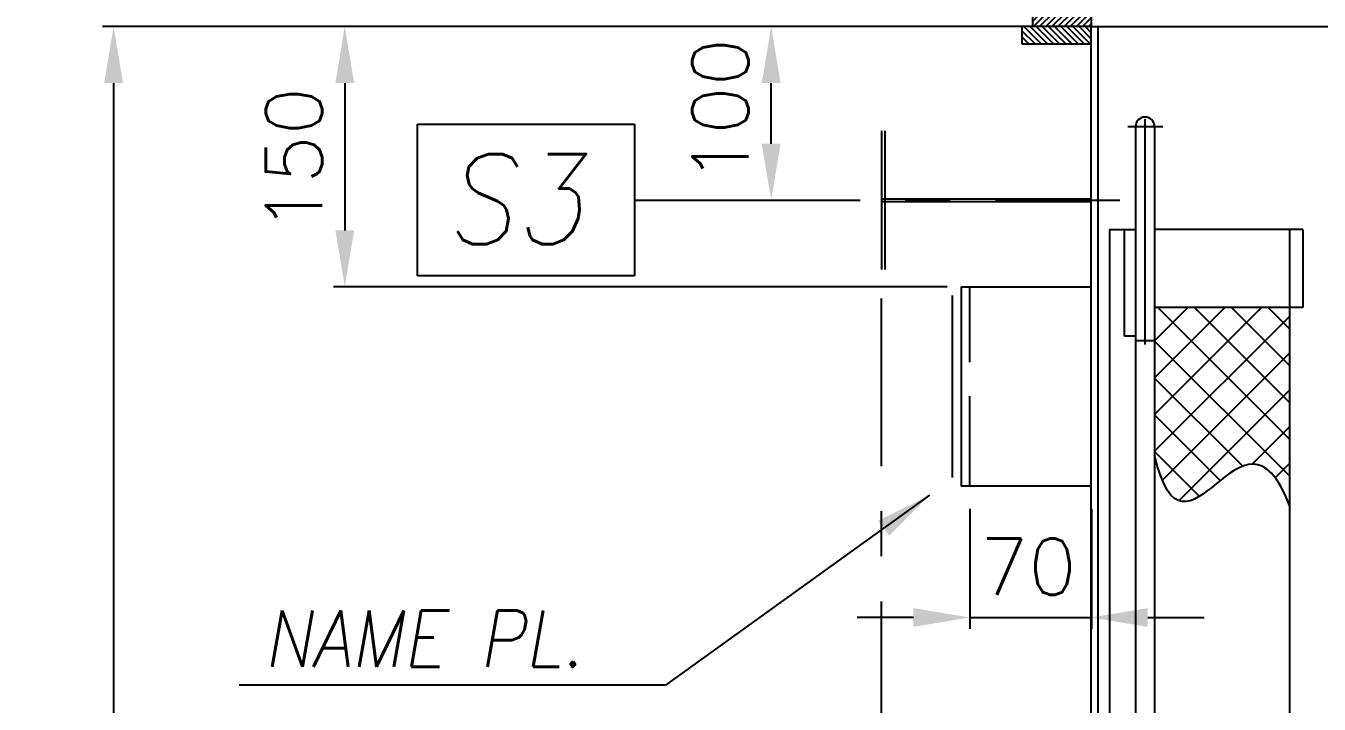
# Model space of a CAD drawing. Header units: millimetres. Extents: x 0 to 5460, y 4155 to 8016.
# Drawn here: x 548 to 1293, y 6842 to 7233 of the extents above; entities that cross this region are included whole.
import ezdxf

# ---------------------------------------------------------------- set-up
doc = ezdxf.new("R2010")
doc.units = ezdxf.units.MM
doc.header["$LTSCALE"] = 13
doc.linetypes.add('ASSI', pattern=[16, 10, -2, 2, -2])
doc.linetypes.add('TRATTEGGIO', pattern=[5.5, 4, -1.5])
doc.layers.add('P-0000', color=7, linetype='Continuous')
doc.styles.add('ROMANS', font='ROMANS.shx')
doc.dimstyles.new('331N55713_01_00', dxfattribs={"dimscale": 13, "dimtxt": 2.5, "dimasz": 2.5, "dimexe": 0.5, "dimexo": 1, "dimgap": 1, "dimtad": 1, "dimdsep": 46, "dimtxsty": 'ROMANS', "dimsah": 1, "dimcen": 0, "dimclrd": 6, "dimclre": 6, "dimclrt": 2, "dimazin": 2, "dimtfac": 0.6, "dimtmove": 0, "dimatfit": 0, "dimldrblk": 'DOT', "dimfxl": 0, "dimtvp": 1, "dimtolj": 1, "dimarcsym": 0})
doc.dimstyles.new('ACADTOP13_0_1_00', dxfattribs={"dimscale": 13, "dimtxt": 2.5, "dimasz": 2.5, "dimexe": 1, "dimexo": 1, "dimgap": 1, "dimtad": 1, "dimdsep": 46, "dimtxsty": 'ROMANS', "dimcen": 2, "dimclrd": 6, "dimclre": 6, "dimclrt": 2, "dimadec": 1, "dimazin": 2, "dimtfac": 0.6, "dimtmove": 0, "dimatfit": 0, "dimfxl": 0, "dimtolj": 1, "dimarcsym": 0})

# ---------------------------------------------------------------- blocks, each defined once
blk = doc.blocks.new('*D9')
at = {"layer": 'Defpoints', "color": 0, "linetype": 'Continuous'}
for p in [(1162.19, 7232.29), (598.8, 5932.29), (1156.19, 5932.29)]:
    blk.add_point(p, dxfattribs=at)
at = {"layer": 'P-0000', "color": 6, "linetype": 'Continuous', "lineweight": -2}
for p, q in [((1149.19, 7232.29), (592.3, 7232.29)), ((598.8, 7199.79), (598.8, 5964.79)), ((1143.19, 5932.29), (592.3, 5932.29))]:
    blk.add_line(p, q, dxfattribs=at)
at = {"layer": 'P-0000', "color": 6, "linetype": 'Continuous'}
for points in [[(593.39, 7199.79), (604.22, 7199.79), (598.8, 7232.29)], [(593.39, 5964.79), (604.22, 5964.79), (598.8, 5932.29)]]:
    blk.add_solid(points, dxfattribs=at)
at = {"layer": 'P-0000', "color": 2, "linetype": 'Continuous', "insert": (569.55, 6582.54), "char_height": 32.5, "attachment_point": 5, "rotation": 90, "style": 'ROMANS'}
blk.add_mtext('\\A1;1300', dxfattribs=at)
blk = doc.blocks.new('_Dot')
at = {"color": 0, "linetype": 'ByBlock', "lineweight": -2}
blk.add_line((-0.5, 0), (-1, 0), dxfattribs=at)
at = {"color": 0, "linetype": 'ByBlock', "const_width": 0.5}
blk.add_lwpolyline([(-0.25, 0, 1), (0.25, 0, 1)], format="xyb", close=True, dxfattribs=at)
blk = doc.blocks.new('*D10')
at = {"layer": 'Defpoints', "color": 0, "linetype": 'Continuous'}
for p in [(1122.19, 7232.29), (732, 7082.29), (1092.19, 7082.29)]:
    blk.add_point(p, dxfattribs=at)
at = {"layer": 'P-0000', "color": 6, "linetype": 'Continuous', "lineweight": -2}
for p, q in [((1109.19, 7232.29), (725.5, 7232.29)), ((732, 7199.79), (732, 7114.79)), ((1079.19, 7082.29), (725.5, 7082.29))]:
    blk.add_line(p, q, dxfattribs=at)
at = {"layer": 'P-0000', "color": 6, "linetype": 'Continuous'}
for points in [[(726.58, 7199.79), (737.41, 7199.79), (732, 7232.29)], [(726.58, 7114.79), (737.41, 7114.79), (732, 7082.29)]]:
    blk.add_solid(points, dxfattribs=at)
at = {"layer": 'P-0000', "color": 2, "linetype": 'Continuous', "insert": (702.75, 7155.7), "char_height": 32.5, "attachment_point": 5, "rotation": 90, "style": 'ROMANS'}
blk.add_mtext('\\A1;150', dxfattribs=at)
blk = doc.blocks.new('*D11')
at = {"layer": 'Defpoints', "color": 0, "linetype": 'Continuous'}
for p in [(977.69, 7232.29), (1122.19, 7232.29), (898.9, 7132.29)]:
    blk.add_point(p, dxfattribs=at)
at = {"layer": 'P-0000', "color": 6, "linetype": 'Continuous', "lineweight": -2}
for p, q in [((1109.19, 7232.29), (971.19, 7232.29)), ((977.69, 7164.79), (977.69, 7199.79)), ((911.9, 7132.29), (984.19, 7132.29))]:
    blk.add_line(p, q, dxfattribs=at)
at = {"layer": 'P-0000', "color": 6, "linetype": 'Continuous'}
for points in [[(972.27, 7199.79), (983.11, 7199.79), (977.69, 7232.29)], [(972.27, 7164.79), (983.11, 7164.79), (977.69, 7132.29)]]:
    blk.add_solid(points, dxfattribs=at)
at = {"layer": 'P-0000', "color": 2, "linetype": 'Continuous', "insert": (948.44, 7183.96), "char_height": 32.5, "attachment_point": 5, "rotation": 90, "style": 'ROMANS'}
blk.add_mtext('\\A1;100', dxfattribs=at)
blk = doc.blocks.new('*D12')
at = {"layer": 'Defpoints', "color": 0, "linetype": 'Continuous'}
for p in [(1092.19, 6967.29), (1162.19, 6967.29), (1162.19, 6891.6)]:
    blk.add_point(p, dxfattribs=at)
at = {"layer": 'P-0000', "color": 6, "linetype": 'Continuous', "lineweight": -2}
for p, q in [((1092.19, 6954.29), (1092.19, 6885.1)), ((1162.19, 6954.29), (1162.19, 6885.1)), ((1059.69, 6891.6), (1027.19, 6891.6)), ((1092.19, 6891.6), (1162.19, 6891.6)), ((1194.69, 6891.6), (1227.19, 6891.6))]:
    blk.add_line(p, q, dxfattribs=at)
at = {"layer": 'P-0000', "color": 6, "linetype": 'Continuous'}
for points in [[(1059.69, 6897.02), (1059.69, 6886.19), (1092.19, 6891.6)], [(1194.69, 6897.02), (1194.69, 6886.19), (1162.19, 6891.6)]]:
    blk.add_solid(points, dxfattribs=at)
at = {"layer": 'P-0000', "color": 2, "linetype": 'Continuous', "insert": (1125.87, 6920.85), "char_height": 32.5, "attachment_point": 5, "style": 'ROMANS'}
blk.add_mtext('\\A1;70', dxfattribs=at)

msp = doc.modelspace()

# ---------------------------------------------------------------- hatches: boundary and pattern name
at = {"layer": 'P-0000', "linetype": 'Continuous'}
h = msp.add_hatch(dxfattribs=at)
h.set_pattern_fill('_U', color=6, scale=2.5, angle=45, style=0, pattern_type=0)
h.set_pattern_definition([(45, (0, 4155.3792), (-1.767767, 1.767767), [])])
h.paths.add_polyline_path([(1162.189, 7240.285), (1162.189, 7232.285), (1128.406, 7232.285), (1128.406, 7240.285)])
h = msp.add_hatch(dxfattribs=at)
h.set_pattern_fill('_U', color=6, scale=2.5, angle=315, style=0, pattern_type=0)
h.set_pattern_definition([(315, (0, 4155.3792), (1.767767, 1.767767), [])])
h.paths.add_polyline_path([(1162.189, 7222.285), (1162.189, 7232.285), (1122.189, 7232.285), (1122.189, 7222.285)])
h = msp.add_hatch(dxfattribs=at)
h.set_pattern_fill('_U', color=6, scale=15, angle=45, style=0, pattern_type=0)
h.set_pattern_definition([(45, (0, 4155.379), (-10.6066, 10.6066), [])])
h.paths.add_polyline_path([(1276.357, 7070.267), (1198.652, 7070.267), (1198.652, 6985.154), (1198.758, 6984.709), (1198.863, 6984.268), (1198.969, 6983.831), (1199.076, 6983.399), (1199.182, 6982.971), (1199.289, 6982.547), (1199.397, 6982.128), (1199.504, 6981.714), (1199.612, 6981.303), (1199.721, 6980.897), (1199.83, 6980.495), (1199.939, 6980.098), (1200.048, 6979.704), (1200.158, 6979.315), (1200.268, 6978.93), (1200.378, 6978.55), (1200.489, 6978.173), (1200.6, 6977.801), (1200.711, 6977.433), (1200.823, 6977.069), (1200.935, 6976.709), (1201.047, 6976.353), (1201.159, 6976.002), (1201.272, 6975.654), (1201.386, 6975.31), (1201.499, 6974.971), (1201.613, 6974.635), (1201.727, 6974.304), (1201.842, 6973.976), (1201.956, 6973.653), (1202.072, 6973.333), (1202.187, 6973.018), (1202.303, 6972.706), (1202.419, 6972.398), (1202.535, 6972.094), (1202.652, 6971.794), (1202.769, 6971.498), (1202.886, 6971.205), (1203.004, 6970.916), (1203.122, 6970.632), (1203.24, 6970.351), (1203.358, 6970.073), (1203.477, 6969.8), (1203.596, 6969.53), (1203.716, 6969.264), (1203.835, 6969.001), (1203.955, 6968.743), (1204.076, 6968.487), (1204.196, 6968.236), (1204.317, 6967.988), (1204.438, 6967.744), (1204.56, 6967.503), (1204.682, 6967.266), (1204.804, 6967.033), (1204.926, 6966.803), (1205.049, 6966.576), (1205.172, 6966.353), (1205.295, 6966.134), (1205.418, 6965.918), (1205.542, 6965.705), (1205.666, 6965.496), (1205.79, 6965.29), (1205.915, 6965.088), (1206.04, 6964.889), (1206.165, 6964.693), (1206.291, 6964.501), (1206.416, 6964.312), (1206.543, 6964.127), (1206.669, 6963.944), (1206.795, 6963.765), (1206.922, 6963.589), (1207.049, 6963.417), (1207.177, 6963.248), (1207.305, 6963.082), (1207.433, 6962.919), (1207.561, 6962.759), (1207.689, 6962.602), (1207.818, 6962.449), (1207.947, 6962.299), (1208.076, 6962.151), (1208.206, 6962.007), (1208.336, 6961.866), (1208.466, 6961.728), (1208.596, 6961.593), (1208.727, 6961.461), (1208.858, 6961.332), (1208.989, 6961.207), (1209.12, 6961.084), (1209.252, 6960.964), (1209.384, 6960.846), (1209.516, 6960.732), (1209.649, 6960.621), (1209.781, 6960.513), (1209.914, 6960.407), (1210.047, 6960.304), (1210.181, 6960.205), (1210.315, 6960.108), (1210.449, 6960.013), (1210.583, 6959.922), (1210.717, 6959.833), (1210.852, 6959.747), (1210.987, 6959.664), (1211.122, 6959.583), (1211.258, 6959.506), (1211.393, 6959.43), (1211.529, 6959.358), (1211.665, 6959.288), (1211.802, 6959.221), (1211.938, 6959.156), (1212.075, 6959.094), (1212.212, 6959.035), (1212.35, 6958.978), (1212.487, 6958.924), (1212.625, 6958.872), (1212.763, 6958.822), (1212.902, 6958.776), (1213.04, 6958.731), (1213.179, 6958.689), (1213.318, 6958.65), (1213.457, 6958.613), (1213.597, 6958.578), (1213.736, 6958.546), (1213.876, 6958.516), (1214.016, 6958.488), (1214.157, 6958.463), (1214.297, 6958.44), (1214.438, 6958.419), (1214.579, 6958.401), (1214.72, 6958.385), (1214.862, 6958.371), (1215.004, 6958.359), (1215.146, 6958.35), (1215.288, 6958.343), (1215.43, 6958.338), (1215.573, 6958.335), (1215.715, 6958.334), (1215.858, 6958.335), (1216.002, 6958.339), (1216.145, 6958.345), (1216.289, 6958.352), (1216.433, 6958.362), (1216.577, 6958.374), (1216.721, 6958.387), (1216.865, 6958.403), (1217.01, 6958.421), (1217.155, 6958.441), (1217.3, 6958.462), (1217.445, 6958.486), (1217.591, 6958.512), (1217.737, 6958.539), (1217.882, 6958.568), (1218.029, 6958.6), (1218.175, 6958.633), (1218.321, 6958.667), (1218.468, 6958.704), (1218.615, 6958.743), (1218.762, 6958.783), (1218.909, 6958.825), (1219.057, 6958.869), (1219.204, 6958.914), (1219.352, 6958.961), (1219.5, 6959.01), (1219.649, 6959.061), (1219.797, 6959.113), (1219.946, 6959.167), (1220.095, 6959.223), (1220.244, 6959.28), (1220.393, 6959.338), (1220.542, 6959.399), (1220.692, 6959.461), (1220.841, 6959.524), (1220.991, 6959.589), (1221.141, 6959.655), (1221.292, 6959.723), (1221.442, 6959.793), (1221.593, 6959.863), (1221.744, 6959.936), (1221.895, 6960.009), (1222.046, 6960.085), (1222.197, 6960.161), (1222.349, 6960.239), (1222.5, 6960.318), (1222.652, 6960.399), (1222.804, 6960.48), (1222.956, 6960.564), (1223.109, 6960.648), (1223.261, 6960.734), (1223.414, 6960.821), (1223.72, 6960.998), (1224.026, 6961.181), (1224.333, 6961.368), (1224.641, 6961.559), (1224.95, 6961.755), (1225.259, 6961.955), (1225.569, 6962.159), (1225.879, 6962.367), (1226.19, 6962.579), (1226.501, 6962.795), (1226.813, 6963.014), (1227.126, 6963.237), (1227.439, 6963.463), (1227.753, 6963.692), (1228.068, 6963.924), (1228.383, 6964.158), (1228.698, 6964.396), (1229.014, 6964.636), (1229.331, 6964.879), (1229.648, 6965.124), (1229.965, 6965.371), (1230.284, 6965.62), (1230.602, 6965.871), (1230.921, 6966.124), (1231.561, 6966.634), (1232.202, 6967.149), (1232.846, 6967.669), (1234.138, 6968.717), (1234.786, 6969.243), (1235.436, 6969.769), (1236.088, 6970.294), (1236.741, 6970.816), (1237.395, 6971.335), (1237.723, 6971.593), (1238.051, 6971.85), (1238.379, 6972.105), (1238.708, 6972.358), (1239.037, 6972.61), (1239.367, 6972.86), (1239.696, 6973.109), (1240.026, 6973.355), (1240.356, 6973.598), (1240.687, 6973.84), (1241.017, 6974.079), (1241.348, 6974.315), (1241.679, 6974.548), (1242.011, 6974.779), (1242.342, 6975.006), (1242.674, 6975.231), (1243.006, 6975.452), (1243.339, 6975.669), (1243.671, 6975.883), (1244.004, 6976.093), (1244.337, 6976.299), (1244.67, 6976.502), (1245.003, 6976.7), (1245.337, 6976.893), (1245.67, 6977.083), (1245.837, 6977.175), (1246.004, 6977.267), (1246.171, 6977.358), (1246.338, 6977.447), (1246.505, 6977.535), (1246.672, 6977.622), (1246.839, 6977.708), (1247.006, 6977.793), (1247.173, 6977.876), (1247.34, 6977.958), (1247.507, 6978.038), (1247.675, 6978.117), (1247.842, 6978.195), (1248.009, 6978.272), (1248.176, 6978.347), (1248.344, 6978.421), (1248.511, 6978.493), (1248.678, 6978.564), (1248.846, 6978.633), (1249.013, 6978.701), (1249.181, 6978.768), (1249.348, 6978.832), (1249.515, 6978.896), (1249.683, 6978.958), (1249.85, 6979.018), (1250.018, 6979.077), (1250.185, 6979.134), (1250.353, 6979.19), (1250.52, 6979.243), (1250.688, 6979.296), (1250.856, 6979.346), (1251.023, 6979.395), (1251.191, 6979.443), (1251.358, 6979.488), (1251.526, 6979.532), (1251.693, 6979.574), (1251.861, 6979.614), (1252.029, 6979.653), (1252.196, 6979.689), (1252.364, 6979.724), (1252.531, 6979.757), (1252.699, 6979.789), (1252.867, 6979.818), (1253.034, 6979.845), (1253.202, 6979.871), (1253.369, 6979.895), (1253.537, 6979.916), (1253.704, 6979.936), (1253.872, 6979.954), (1254.04, 6979.97), (1254.207, 6979.984), (1254.375, 6979.995), (1254.542, 6980.005), (1254.71, 6980.013), (1254.877, 6980.018), (1255.045, 6980.022), (1255.212, 6980.023), (1255.38, 6980.023), (1255.547, 6980.02), (1255.714, 6980.015), (1255.882, 6980.008), (1256.049, 6979.998), (1256.217, 6979.987), (1256.384, 6979.973), (1256.551, 6979.957), (1256.719, 6979.938), (1256.886, 6979.918), (1257.053, 6979.895), (1257.22, 6979.87), (1257.388, 6979.842), (1257.555, 6979.812), (1257.722, 6979.78), (1257.889, 6979.745), (1258.056, 6979.708), (1258.223, 6979.669), (1258.39, 6979.627), (1258.557, 6979.583), (1258.724, 6979.536), (1258.891, 6979.486), (1259.058, 6979.435), (1259.225, 6979.38), (1259.392, 6979.323), (1259.558, 6979.264), (1259.725, 6979.202), (1259.892, 6979.137), (1260.059, 6979.07), (1260.225, 6979), (1260.392, 6978.928), (1260.558, 6978.853), (1260.725, 6978.775), (1260.891, 6978.695), (1261.058, 6978.611), (1261.224, 6978.526), (1261.39, 6978.437), (1261.557, 6978.345), (1261.723, 6978.251), (1261.889, 6978.154), (1262.055, 6978.054), (1262.221, 6977.952), (1262.387, 6977.846), (1262.553, 6977.738), (1262.719, 6977.627), (1262.885, 6977.513), (1263.05, 6977.396), (1263.216, 6977.276), (1263.382, 6977.153), (1263.547, 6977.027), (1263.713, 6976.898), (1263.878, 6976.766), (1264.044, 6976.631), (1264.209, 6976.493), (1264.374, 6976.352), (1264.539, 6976.208), (1264.704, 6976.061), (1264.87, 6975.911), (1265.035, 6975.757), (1265.199, 6975.601), (1265.364, 6975.441), (1265.529, 6975.278), (1265.694, 6975.112), (1265.858, 6974.943), (1266.023, 6974.771), (1266.187, 6974.595), (1266.352, 6974.416), (1266.516, 6974.234), (1266.68, 6974.048), (1266.845, 6973.859), (1267.009, 6973.667), (1267.173, 6973.471), (1267.337, 6973.273), (1267.5, 6973.07), (1267.664, 6972.865), (1267.828, 6972.656), (1267.991, 6972.443), (1268.155, 6972.227), (1268.318, 6972.008), (1268.482, 6971.785), (1268.645, 6971.558), (1268.808, 6971.328), (1268.971, 6971.095), (1269.134, 6970.858), (1269.297, 6970.617), (1269.46, 6970.373), (1269.622, 6970.125), (1269.785, 6969.874), (1269.947, 6969.619), (1270.11, 6969.36), (1270.272, 6969.098), (1270.434, 6968.832), (1270.596, 6968.562), (1270.758, 6968.288), (1270.92, 6968.011), (1271.082, 6967.73), (1271.244, 6967.445), (1271.405, 6967.157), (1271.567, 6966.864), (1271.728, 6966.568), (1271.889, 6966.268), (1272.05, 6965.964), (1272.211, 6965.656), (1272.372, 6965.345), (1272.533, 6965.029), (1272.694, 6964.709), (1272.854, 6964.386), (1273.015, 6964.058), (1273.175, 6963.727), (1273.336, 6963.392), (1273.496, 6963.052), (1273.656, 6962.709), (1273.816, 6962.361), (1273.975, 6962.009), (1274.135, 6961.654), (1274.294, 6961.294), (1274.454, 6960.93), (1274.613, 6960.562), (1274.772, 6960.19), (1274.931, 6959.813), (1275.09, 6959.433), (1275.249, 6959.048), (1275.408, 6958.659), (1275.566, 6958.266), (1275.724, 6957.868), (1275.883, 6957.466), (1276.041, 6957.06), (1276.199, 6956.65), (1276.357, 6956.235)])
h = msp.add_hatch(dxfattribs=at)
h.set_pattern_fill('_U', color=6, scale=15, angle=135, style=0, pattern_type=0)
h.set_pattern_definition([(135, (0, 4155.379), (-10.6066, -10.6066), [])])
h.paths.add_polyline_path([(1276.357, 7070.267), (1198.652, 7070.267), (1198.652, 6985.154), (1198.758, 6984.709), (1198.863, 6984.268), (1198.969, 6983.831), (1199.076, 6983.399), (1199.182, 6982.971), (1199.289, 6982.547), (1199.397, 6982.128), (1199.504, 6981.714), (1199.612, 6981.303), (1199.721, 6980.897), (1199.83, 6980.495), (1199.939, 6980.098), (1200.048, 6979.704), (1200.158, 6979.315), (1200.268, 6978.93), (1200.378, 6978.55), (1200.489, 6978.173), (1200.6, 6977.801), (1200.711, 6977.433), (1200.823, 6977.069), (1200.935, 6976.709), (1201.047, 6976.353), (1201.159, 6976.002), (1201.272, 6975.654), (1201.386, 6975.31), (1201.499, 6974.971), (1201.613, 6974.635), (1201.727, 6974.304), (1201.842, 6973.976), (1201.956, 6973.653), (1202.072, 6973.333), (1202.187, 6973.018), (1202.303, 6972.706), (1202.419, 6972.398), (1202.535, 6972.094), (1202.652, 6971.794), (1202.769, 6971.498), (1202.886, 6971.205), (1203.004, 6970.916), (1203.122, 6970.632), (1203.24, 6970.351), (1203.358, 6970.073), (1203.477, 6969.8), (1203.596, 6969.53), (1203.716, 6969.264), (1203.835, 6969.001), (1203.955, 6968.743), (1204.076, 6968.487), (1204.196, 6968.236), (1204.317, 6967.988), (1204.438, 6967.744), (1204.56, 6967.503), (1204.682, 6967.266), (1204.804, 6967.033), (1204.926, 6966.803), (1205.049, 6966.576), (1205.172, 6966.353), (1205.295, 6966.134), (1205.418, 6965.918), (1205.542, 6965.705), (1205.666, 6965.496), (1205.79, 6965.29), (1205.915, 6965.088), (1206.04, 6964.889), (1206.165, 6964.693), (1206.291, 6964.501), (1206.416, 6964.312), (1206.543, 6964.127), (1206.669, 6963.944), (1206.795, 6963.765), (1206.922, 6963.589), (1207.049, 6963.417), (1207.177, 6963.248), (1207.305, 6963.082), (1207.433, 6962.919), (1207.561, 6962.759), (1207.689, 6962.602), (1207.818, 6962.449), (1207.947, 6962.299), (1208.076, 6962.151), (1208.206, 6962.007), (1208.336, 6961.866), (1208.466, 6961.728), (1208.596, 6961.593), (1208.727, 6961.461), (1208.858, 6961.332), (1208.989, 6961.207), (1209.12, 6961.084), (1209.252, 6960.964), (1209.384, 6960.846), (1209.516, 6960.732), (1209.649, 6960.621), (1209.781, 6960.513), (1209.914, 6960.407), (1210.047, 6960.304), (1210.181, 6960.205), (1210.315, 6960.108), (1210.449, 6960.013), (1210.583, 6959.922), (1210.717, 6959.833), (1210.852, 6959.747), (1210.987, 6959.664), (1211.122, 6959.583), (1211.258, 6959.506), (1211.393, 6959.43), (1211.529, 6959.358), (1211.665, 6959.288), (1211.802, 6959.221), (1211.938, 6959.156), (1212.075, 6959.094), (1212.212, 6959.035), (1212.35, 6958.978), (1212.487, 6958.924), (1212.625, 6958.872), (1212.763, 6958.822), (1212.902, 6958.776), (1213.04, 6958.731), (1213.179, 6958.689), (1213.318, 6958.65), (1213.457, 6958.613), (1213.597, 6958.578), (1213.736, 6958.546), (1213.876, 6958.516), (1214.016, 6958.488), (1214.157, 6958.463), (1214.297, 6958.44), (1214.438, 6958.419), (1214.579, 6958.401), (1214.72, 6958.385), (1214.862, 6958.371), (1215.004, 6958.359), (1215.146, 6958.35), (1215.288, 6958.343), (1215.43, 6958.338), (1215.573, 6958.335), (1215.715, 6958.334), (1215.858, 6958.335), (1216.002, 6958.339), (1216.145, 6958.345), (1216.289, 6958.352), (1216.433, 6958.362), (1216.577, 6958.374), (1216.721, 6958.387), (1216.865, 6958.403), (1217.01, 6958.421), (1217.155, 6958.441), (1217.3, 6958.462), (1217.445, 6958.486), (1217.591, 6958.512), (1217.737, 6958.539), (1217.882, 6958.568), (1218.029, 6958.6), (1218.175, 6958.633), (1218.321, 6958.667), (1218.468, 6958.704), (1218.615, 6958.743), (1218.762, 6958.783), (1218.909, 6958.825), (1219.057, 6958.869), (1219.204, 6958.914), (1219.352, 6958.961), (1219.5, 6959.01), (1219.649, 6959.061), (1219.797, 6959.113), (1219.946, 6959.167), (1220.095, 6959.223), (1220.244, 6959.28), (1220.393, 6959.338), (1220.542, 6959.399), (1220.692, 6959.461), (1220.841, 6959.524), (1220.991, 6959.589), (1221.141, 6959.655), (1221.292, 6959.723), (1221.442, 6959.793), (1221.593, 6959.863), (1221.744, 6959.936), (1221.895, 6960.009), (1222.046, 6960.085), (1222.197, 6960.161), (1222.349, 6960.239), (1222.5, 6960.318), (1222.652, 6960.399), (1222.804, 6960.48), (1222.956, 6960.564), (1223.109, 6960.648), (1223.261, 6960.734), (1223.414, 6960.821), (1223.72, 6960.998), (1224.026, 6961.181), (1224.333, 6961.368), (1224.641, 6961.559), (1224.95, 6961.755), (1225.259, 6961.955), (1225.569, 6962.159), (1225.879, 6962.367), (1226.19, 6962.579), (1226.501, 6962.795), (1226.813, 6963.014), (1227.126, 6963.237), (1227.439, 6963.463), (1227.753, 6963.692), (1228.068, 6963.924), (1228.383, 6964.158), (1228.698, 6964.396), (1229.014, 6964.636), (1229.331, 6964.879), (1229.648, 6965.124), (1229.965, 6965.371), (1230.284, 6965.62), (1230.602, 6965.871), (1230.921, 6966.124), (1231.561, 6966.634), (1232.202, 6967.149), (1232.846, 6967.669), (1234.138, 6968.717), (1234.786, 6969.243), (1235.436, 6969.769), (1236.088, 6970.294), (1236.741, 6970.816), (1237.395, 6971.335), (1237.723, 6971.593), (1238.051, 6971.85), (1238.379, 6972.105), (1238.708, 6972.358), (1239.037, 6972.61), (1239.367, 6972.86), (1239.696, 6973.109), (1240.026, 6973.355), (1240.356, 6973.598), (1240.687, 6973.84), (1241.017, 6974.079), (1241.348, 6974.315), (1241.679, 6974.548), (1242.011, 6974.779), (1242.342, 6975.006), (1242.674, 6975.231), (1243.006, 6975.452), (1243.339, 6975.669), (1243.671, 6975.883), (1244.004, 6976.093), (1244.337, 6976.299), (1244.67, 6976.502), (1245.003, 6976.7), (1245.337, 6976.893), (1245.67, 6977.083), (1245.837, 6977.175), (1246.004, 6977.267), (1246.171, 6977.358), (1246.338, 6977.447), (1246.505, 6977.535), (1246.672, 6977.622), (1246.839, 6977.708), (1247.006, 6977.793), (1247.173, 6977.876), (1247.34, 6977.958), (1247.507, 6978.038), (1247.675, 6978.117), (1247.842, 6978.195), (1248.009, 6978.272), (1248.176, 6978.347), (1248.344, 6978.421), (1248.511, 6978.493), (1248.678, 6978.564), (1248.846, 6978.633), (1249.013, 6978.701), (1249.181, 6978.768), (1249.348, 6978.832), (1249.515, 6978.896), (1249.683, 6978.958), (1249.85, 6979.018), (1250.018, 6979.077), (1250.185, 6979.134), (1250.353, 6979.19), (1250.52, 6979.243), (1250.688, 6979.296), (1250.856, 6979.346), (1251.023, 6979.395), (1251.191, 6979.443), (1251.358, 6979.488), (1251.526, 6979.532), (1251.693, 6979.574), (1251.861, 6979.614), (1252.029, 6979.653), (1252.196, 6979.689), (1252.364, 6979.724), (1252.531, 6979.757), (1252.699, 6979.789), (1252.867, 6979.818), (1253.034, 6979.845), (1253.202, 6979.871), (1253.369, 6979.895), (1253.537, 6979.916), (1253.704, 6979.936), (1253.872, 6979.954), (1254.04, 6979.97), (1254.207, 6979.984), (1254.375, 6979.995), (1254.542, 6980.005), (1254.71, 6980.013), (1254.877, 6980.018), (1255.045, 6980.022), (1255.212, 6980.023), (1255.38, 6980.023), (1255.547, 6980.02), (1255.714, 6980.015), (1255.882, 6980.008), (1256.049, 6979.998), (1256.217, 6979.987), (1256.384, 6979.973), (1256.551, 6979.957), (1256.719, 6979.938), (1256.886, 6979.918), (1257.053, 6979.895), (1257.22, 6979.87), (1257.388, 6979.842), (1257.555, 6979.812), (1257.722, 6979.78), (1257.889, 6979.745), (1258.056, 6979.708), (1258.223, 6979.669), (1258.39, 6979.627), (1258.557, 6979.583), (1258.724, 6979.536), (1258.891, 6979.486), (1259.058, 6979.435), (1259.225, 6979.38), (1259.392, 6979.323), (1259.558, 6979.264), (1259.725, 6979.202), (1259.892, 6979.137), (1260.059, 6979.07), (1260.225, 6979), (1260.392, 6978.928), (1260.558, 6978.853), (1260.725, 6978.775), (1260.891, 6978.695), (1261.058, 6978.611), (1261.224, 6978.526), (1261.39, 6978.437), (1261.557, 6978.345), (1261.723, 6978.251), (1261.889, 6978.154), (1262.055, 6978.054), (1262.221, 6977.952), (1262.387, 6977.846), (1262.553, 6977.738), (1262.719, 6977.627), (1262.885, 6977.513), (1263.05, 6977.396), (1263.216, 6977.276), (1263.382, 6977.153), (1263.547, 6977.027), (1263.713, 6976.898), (1263.878, 6976.766), (1264.044, 6976.631), (1264.209, 6976.493), (1264.374, 6976.352), (1264.539, 6976.208), (1264.704, 6976.061), (1264.87, 6975.911), (1265.035, 6975.757), (1265.199, 6975.601), (1265.364, 6975.441), (1265.529, 6975.278), (1265.694, 6975.112), (1265.858, 6974.943), (1266.023, 6974.771), (1266.187, 6974.595), (1266.352, 6974.416), (1266.516, 6974.234), (1266.68, 6974.048), (1266.845, 6973.859), (1267.009, 6973.667), (1267.173, 6973.471), (1267.337, 6973.273), (1267.5, 6973.07), (1267.664, 6972.865), (1267.828, 6972.656), (1267.991, 6972.443), (1268.155, 6972.227), (1268.318, 6972.008), (1268.482, 6971.785), (1268.645, 6971.558), (1268.808, 6971.328), (1268.971, 6971.095), (1269.134, 6970.858), (1269.297, 6970.617), (1269.46, 6970.373), (1269.622, 6970.125), (1269.785, 6969.874), (1269.947, 6969.619), (1270.11, 6969.36), (1270.272, 6969.098), (1270.434, 6968.832), (1270.596, 6968.562), (1270.758, 6968.288), (1270.92, 6968.011), (1271.082, 6967.73), (1271.244, 6967.445), (1271.405, 6967.157), (1271.567, 6966.864), (1271.728, 6966.568), (1271.889, 6966.268), (1272.05, 6965.964), (1272.211, 6965.656), (1272.372, 6965.345), (1272.533, 6965.029), (1272.694, 6964.709), (1272.854, 6964.386), (1273.015, 6964.058), (1273.175, 6963.727), (1273.336, 6963.392), (1273.496, 6963.052), (1273.656, 6962.709), (1273.816, 6962.361), (1273.975, 6962.009), (1274.135, 6961.654), (1274.294, 6961.294), (1274.454, 6960.93), (1274.613, 6960.562), (1274.772, 6960.19), (1274.931, 6959.813), (1275.09, 6959.433), (1275.249, 6959.048), (1275.408, 6958.659), (1275.566, 6958.266), (1275.724, 6957.868), (1275.883, 6957.466), (1276.041, 6957.06), (1276.199, 6956.65), (1276.357, 6956.235)])

# ---------------------------------------------------------------- linework, layer by layer
at = {"layer": 'P-0000', "color": 6, "linetype": 'Continuous'}
for p, q in [((1128.406, 7232.285), (1128.406, 7240.285)), ((1162.189, 7240.285), (1162.189, 7232.285)), ((1162.189, 7232.285), (1122.189, 7232.285)), ((1122.189, 7232.285), (1122.189, 7222.285)), ((1162.189, 7222.285), (1162.189, 7232.285)), ((1162.189, 7232.285), (1797.6, 7232.285)), ((1166.189, 5937.285), (1166.189, 7232.285)), ((1122.189, 7222.285), (1162.189, 7222.285)), ((1162.189, 7082.285), (1162.189, 7222.285)), ((1162.189, 6967.285), (1162.189, 7082.285)), ((1162.189, 5937.285), (1162.189, 6967.285))]:
    msp.add_line(p, q, dxfattribs=at)
at = {"layer": 'P-0000', "color": 6, "linetype": 'ASSI'}
for p, q in [((1193.142, 7048.987), (1193.142, 7186.637)), ((1183.234, 7174.653), (1203.315, 7174.653)), ((898.901, 7132.285), (1178.708, 7132.285)), ((1041.341, 6146.908), (1041.341, 7075.547))]:
    msp.add_line(p, q, dxfattribs=at)
at = {"layer": 'P-0000', "color": 3, "linetype": 'Continuous'}
for p, q in [((773.901, 7088.535), (773.901, 7176.035)), ((773.901, 7176.035), (898.901, 7176.035)), ((898.901, 7176.035), (898.901, 7088.535)), ((1041.341, 7172.285), (1041.341, 7092.285)), ((1043.132, 7172.285), (1043.132, 7092.285)), ((1041.217, 7132.927), (1162.189, 7132.927)), ((1041.258, 7131.461), (1162.189, 7131.461)), ((898.901, 7088.535), (773.901, 7088.535))]:
    msp.add_line(p, q, dxfattribs=at)
at = {"layer": 'P-0000', "color": 4, "linetype": 'Continuous'}
for p, q in [((1187.632, 7174.653), (1187.632, 5937.285)), ((1198.652, 7174.653), (1198.652, 7070.267)), ((1172.643, 7115.319), (1172.643, 5937.285)), ((1172.643, 7115.319), (1187.632, 7115.319)), ((1181.291, 7053.845), (1181.291, 7115.319)), ((1284.077, 7115.319), (1198.652, 7115.319)), ((1276.357, 7115.319), (1276.357, 7070.267)), ((1284.077, 7115.319), (1284.077, 7070.267)), ((1087.189, 7082.285), (1087.189, 6967.285)), ((1087.189, 7082.285), (1092.189, 7082.285)), ((1092.189, 7082.285), (1162.189, 7082.285)), ((1082.189, 6972.285), (1082.189, 7077.285)), ((1276.357, 7070.267), (1198.652, 7070.267)), ((1198.652, 7070.267), (1198.652, 6985.154)), ((1276.357, 7070.267), (1276.357, 6956.235)), ((1284.077, 7070.267), (1276.357, 7070.267)), ((1187.632, 7053.845), (1181.291, 7053.845)), ((1198.652, 7051.03), (1187.632, 7051.03)), ((1198.652, 6985.154), (1198.652, 6022.318)), ((1092.189, 6967.285), (1087.189, 6967.285)), ((1162.189, 6967.285), (1092.189, 6967.285)), ((1276.357, 6956.235), (1276.357, 6618.04))]:
    msp.add_line(p, q, dxfattribs=at)
at = {"layer": 'P-0000', "color": 6, "linetype": 'TRATTEGGIO'}
msp.add_line((1092.189, 6967.285), (1092.189, 7082.285), dxfattribs=at)
at = {"layer": 'P-0000', "color": 4, "linetype": 'Continuous'}
msp.add_arc((1193.142, 7174.653), 5.51, 0.003688, 179.996312, dxfattribs=at)
at = {"layer": 'P-0000', "color": 5, "linetype": 'Continuous'}
msp.add_open_spline([(1276.357, 6956.235), (1249.43, 7027.383), (1216.601, 6908.734), (1198.652, 6985.154)], degree=3, dxfattribs=at)

# ---------------------------------------------------------------- texts
at = {"layer": 'P-0000', "color": 2, "linetype": 'Continuous', "style": 'ROMANS', "oblique": 10, "width": 0.9}
for s, height, p in [('S3', 52, (789.612, 7106.836)), ('NAME PL.', 32.5, (685.13, 6863.099))]:
    msp.add_text(s, height=height, dxfattribs=at).set_placement(p)

# ---------------------------------------------------------------- dimensions: what is measured, and where the dimension line sits
at = {"layer": 'P-0000', "linetype": 'Continuous'}
for base, p1, p2, picture, middle in [((598.802, 5932.285), (1162.189, 7232.285), (1156.189, 5932.285), '*D9', (569.552, 6582.538)), ((731.997, 7082.285), (1122.189, 7232.285), (1092.189, 7082.285), '*D10', (702.747, 7155.698)), ((977.691, 7232.285), (898.901, 7132.285), (1122.189, 7232.285), '*D11', (948.441, 7183.964))]:
    dim = msp.add_linear_dim(base=base, p1=p1, p2=p2, angle=90, dimstyle='331N55713_01_00', override={"dimtmove": 2}, dxfattribs=at)
    dim.commit()
    dim.dimension.update_dxf_attribs({"geometry": picture, "text_midpoint": middle, "dimtype": 160})
dim = msp.add_linear_dim(base=(1162.189, 6891.603), p1=(1092.189, 6967.285), p2=(1162.189, 6967.285), dimstyle='331N55713_01_00', override={"dimtmove": 2}, dxfattribs=at)
dim.commit()
dim.dimension.update_dxf_attribs({"geometry": '*D12', "text_midpoint": (1125.867, 6920.853), "dimtype": 160})

# ---------------------------------------------------------------- leaders
msp.add_leader([(1068.908, 6962.057), (916.719, 6852.588), (671.081, 6852.588)], dimstyle='ACADTOP13_0_1_00', dxfattribs=at)

doc.saveas('drawing.dxf')
